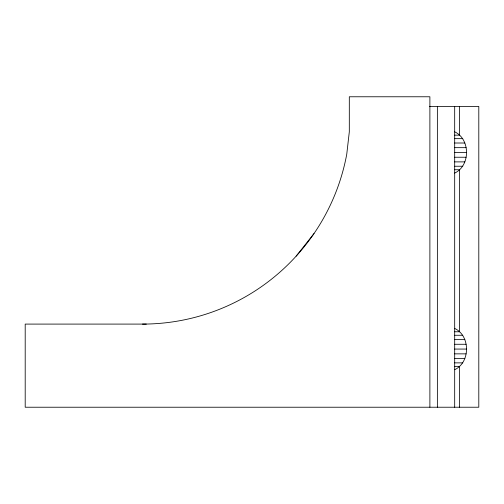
<?xml version="1.0" encoding="UTF-8"?>
<svg xmlns="http://www.w3.org/2000/svg" width="504" height="504" viewBox="0 0 504 504"><rect width="100%" height="100%" fill="white"/><g stroke="black" fill="none" stroke-linecap="round" stroke-linejoin="round"><path stroke-width="0.76" d="M454.684 173.08C470.478 165.74 470.478 139.154 454.684 131.815M454.684 369.703C470.478 362.363 470.478 335.771 454.684 328.432M296.144 256.158L314.005 233.56M429.408 106.432L478.8 106.432L478.8 407.226L25.2 407.226L25.2 324.091L146.317 324.091M454.684 135.154L459.554 135.154L459.554 106.432M454.684 138.65L462.792 138.65M454.684 143.01L464.827 143.01M454.684 147.659L466.068 147.659M454.684 152.447L466.49 152.447M454.684 157.242L466.068 157.242M454.684 161.885L464.827 161.885M454.684 166.244L462.792 166.244M454.684 169.747L459.554 169.747L459.554 331.771L454.684 331.771M454.684 335.267L462.792 335.267M454.684 339.627L464.827 339.627M454.684 344.276L466.068 344.276M454.684 349.064L466.49 349.064M454.684 353.858L466.068 353.858M454.684 358.508L464.827 358.508M454.684 362.867L462.792 362.867M454.684 366.364L459.554 366.364L459.554 407.226M454.684 106.432L454.684 407.226M437.371 106.432L437.371 407.226M429.887 407.226L429.887 96.774L349.31 96.774L349.31 131.853L346.758 154.186A207.749 207.749 0 0 1 142.481 324.091"/></g></svg>
